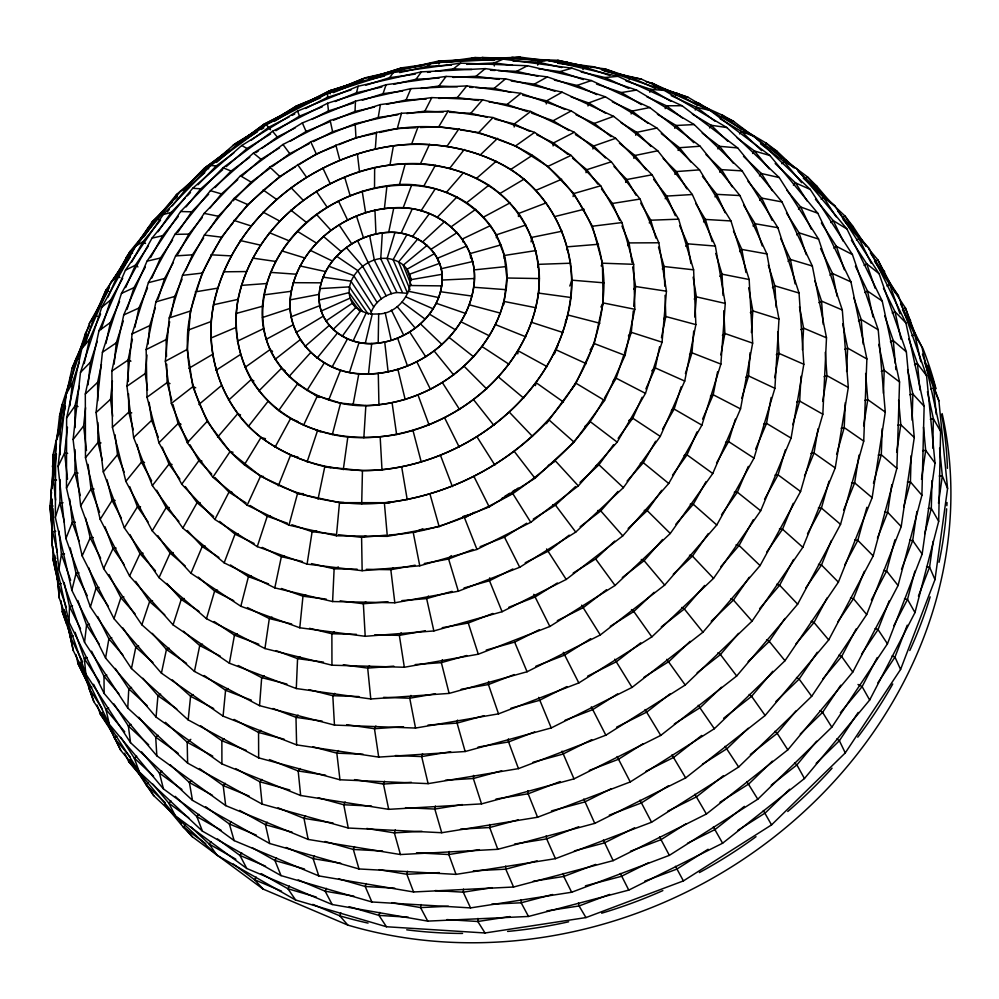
<?xml version="1.0" encoding="UTF-8"?>
<svg xmlns="http://www.w3.org/2000/svg" width="999" height="999" viewBox="0 0 999 999"><rect width="100%" height="100%" fill="white"/><g stroke="black" fill="none" stroke-linecap="round" stroke-linejoin="round"><path stroke-width="1.5" d="M74.987 449.538L74.987 472.914L80.295 495.566M74.987 427.709L74.987 405.881L79.271 386.251M432.53 63.511L475.249 57.53L548.076 60.265L617.931 76.336L682.055 105.719L737.674 147.914L781.967 201.91L812.337 266.009L826.498 337.812L822.826 414.21L800.574 491.508L760.077 565.584L702.971 632.192L632.055 687.399L551.248 727.934L465.159 751.523L378.708 757.105L296.616 744.879L223.077 716.146L161.413 673.139L113.986 618.681L82.168 555.881L66.471 487.962L66.621 417.944L81.818 348.663L110.802 282.63L152.023 222.015L176.811 196.491M496.391 237.899L496.391 234.852C451.835 158.267 336.825 178.172 289.136 240.821C265.259 270.966 254.42 313.249 269.992 349.638C280.057 371.441 298.738 387.212 320.105 397.402M60.015 479.595L59.928 502.784L64.386 522.315M60.102 454.857L60.202 430.119L65.472 406.193M760.539 143.831L783.878 161.376L796.428 168.531L846.965 229.021L882.229 301.036L899.55 381.98L896.877 468.356L873.188 555.931L828.708 639.947L765.134 715.484L685.664 777.896L594.767 823.376L497.802 849.312L400.437 854.545L308.154 839.422L225.699 805.619L156.843 755.831L104.133 693.418L69.006 622.052L51.873 545.342L52.135 499.113M52.198 488.336L53.097 454.582L72.028 368.369L86.638 334.128M52.797 508.454L51.873 545.342M52.959 479.208L53.097 454.582L56.181 454.882M52.972 546.416L52.897 558.716L58.404 583.741M601.972 70.117L641.495 79.183L710.114 110.477L769.892 155.507L817.781 213.224L850.948 281.88L866.882 358.953L863.723 441.121L840.546 524.363L797.639 604.195L736.688 675.998L660.739 735.414L574 778.87L481.53 803.883L388.698 809.34L300.649 795.504L221.915 763.91L156.056 717.045L105.569 658.041L71.841 590.322L55.332 517.332L55.707 442.357L60.202 430.119M55.694 571.578L55.719 568.468M374.525 187.974L374.65 167.557C413.311 159.578 455.007 163.998 488.873 185.202C519.867 205.881 538.973 241.333 539.41 278.559C537.624 356.631 470.329 419.692 396.615 434.515C356.056 441.883 312.3 435.539 278.671 410.564C249.5 387.45 233.716 350.512 236.139 313.474C243.057 240.647 305.407 183.167 374.65 167.557M506.093 289.673C515.734 222.29 449.3 175.412 386.963 185.826C329.408 193.644 275.662 236.651 263.948 294.88C250.612 363.236 314.373 413.549 378.933 404.77C439.572 398.002 496.953 351.685 506.093 289.673L473.763 287.262C465.472 340.222 411.089 377.709 358.866 373.638C317.757 371.953 282.505 332.754 291.271 291.271C301.223 240.747 352.747 205.332 403.146 207.929C443.856 208.554 480.606 245.629 473.763 287.262M378.196 343.094C411.95 339.385 444.443 309.915 442.045 274.313C439.635 245.654 408.991 228.609 382.317 232.917C349.363 236.963 317.919 265.309 319.18 300.05C320.567 329.071 351.186 347.19 378.196 343.094L378.671 313.961C406.418 313.461 425.999 269.718 393.131 259.715C366.895 250.936 334.715 285.227 356.193 308.129M489.76 824.462L489.697 827.522L497.802 849.312M102.897 714.56L120.779 750.374L175.437 815.921L246.79 868.493L332.18 904.52L427.734 921.115L528.496 916.458L628.771 890.097L722.614 843.218L804.457 778.533L869.667 700.037L914.984 612.574L938.685 521.341L940.596 431.306L921.89 346.928L900.549 303.808M361.7 503.933C481.655 503.708 602.822 408.067 603.97 282.829C602.385 231.281 575.586 183.479 532.38 155.307C497.939 134.615 458.066 125.762 418.106 126.698C307.692 132.08 199.987 217.045 187.8 330.219C183.978 381.418 204.608 431.993 244.355 464.76C278.134 490.409 319.605 502.659 361.7 503.933L362.45 470.666C465.734 470.467 569.905 387.5 571.853 280.17C570.966 235.826 547.852 193.794 510.776 169.43C480.944 151.261 446.303 143.469 411.576 144.193C315.409 148.676 221.328 222.789 211.176 321.491C208.029 365.572 226.448 409.69 260.964 437.512C281.93 452.472 305.569 462.937 330.869 467.882M931.967 480.606L931.318 508.454L924.687 533.791M932.704 448.126L933.378 418.743L927.422 391.72M64.161 609.577L73.314 650.624L109.366 724.312L163.449 788.91L234.141 840.609L318.793 875.898L413.574 891.97L513.573 887.012L613.136 860.639L706.393 814.023L787.811 749.849L852.784 672.077L898.051 585.526L921.902 495.279L924.137 406.281L905.893 322.914L869.28 248.739L837.786 211.139M911.15 455.681L910.426 481.893L903.67 507.142M912.137 420.217L912.861 394.006L907.579 369.605M69.006 622.052L69.505 606.555L64.111 582.542M882.192 428.633L881.293 454.732L873.463 483.279M883.416 393.306L884.202 370.267L878.758 344.38M504.158 258.541L504.258 255.494L496.391 234.852L525.936 225M488.536 681.493L488.424 684.552L498.526 713.86L578.821 682.941L651.847 636.887L713.548 578.359L760.664 510.801L791.083 438.111L803.82 364.273L799.05 293.044L777.884 227.697L742.145 170.879L694.18 124.563L636.575 90.085L572.027 68.194L503.196 59.141L432.667 62.8L362.899 78.696L296.204 106.081L234.765 143.956L176.698 194.355L159.178 215.796M296.291 688.536L229.37 663.211L173.064 624.875L129.558 575.998L100.187 519.33L85.477 457.742L85.315 394.006L99.001 330.706L125.449 270.192L163.262 214.523L210.814 165.509L266.321 124.675L327.859 93.332L393.381 72.552L460.689 63.149L527.497 65.734L591.358 80.557L649.75 107.555L700.124 146.229L739.934 195.554L766.882 253.921L778.983 319.118L774.887 388.311L754.008 458.154L716.77 524.999L664.685 585.089L600.287 634.964L527.072 671.753L449.125 693.406L370.791 698.975L296.291 688.536L297.565 658.628L299.925 656.705M477.947 918.393L477.809 921.503L485.027 932.979L585.963 917.582L683.403 880.906L771.553 824.887L845.266 752.909L900.574 669.467L934.989 579.607L947.576 488.474L938.885 400.799L922.427 354.17M503.833 304.545L506.855 278.009L504.258 255.494L535.939 250.562M845.279 402.647L844.205 427.584L836.613 454.408M846.615 371.491L847.627 348.114L842.694 323.751M69.693 381.78L69.818 378.746L71.678 374.5M333.441 120.28L355.02 111.451L355.482 101.149L410.926 88.624L466.745 85.914L520.879 93.332L571.216 110.914L615.646 138.312L652.085 174.788L678.621 219.168L693.618 269.817L695.866 324.613L684.727 381.069L660.277 436.388L623.388 487.662L575.736 532.105L519.73 567.27L458.329 591.221L394.83 602.784L332.605 601.548L274.8 587.874L224.151 562.837L182.829 528.071L152.36 485.564L133.629 437.537L126.948 386.251L132.08 333.928L148.401 282.667L174.925 234.353L210.414 190.672L253.421 153.109L302.36 122.927L355.482 101.149M332.605 601.548L334.128 568.818L338.386 566.957M514.185 127.01L514.335 123.938L530.706 111.451L574.263 132.28L611.313 161.788L640.034 199.063L658.828 242.782L666.445 291.196L662.062 342.195L645.479 393.369L617.17 442.12L578.309 485.889L530.769 522.315L476.973 549.425L419.755 565.796L362.15 570.704L307.08 564.11L257.255 546.628L214.897 519.455L181.743 484.203L158.928 442.782L147.04 397.227L146.154 349.588L155.919 301.86L175.599 255.906L204.183 213.386L240.447 175.812L282.967 144.468L330.182 120.442L380.394 104.595L431.818 97.59L482.567 99.825L530.706 111.451M653.246 85.165L688.199 97.353L754.482 136.576L810.251 189.448L852.434 254.57L878.221 329.782L885.289 412.088L872.139 497.677L838.386 582.155L784.977 660.739L714.347 728.721L630.257 781.942L537.574 817.244L441.733 832.729L348.251 828.021L262.138 804.108L187.612 763.111L127.76 708.029L128.784 688.848L115.272 668.431M801.011 376.248L799.675 401.086L792.756 424.687M802.422 349.85L803.583 328.122L799.487 306.755M382.317 232.917L380.744 258.841L396.928 292.52L407.592 293.319L393.131 259.715L406.943 234.54M363.848 437.787L365.859 405.494C427.535 404.383 488.024 362.088 503.958 301.423L536.026 307.754M750.087 352.697L748.563 375.936L741.745 398.314M751.41 332.555L752.821 310.864L748.701 287.824M571.003 297.515C575.374 253.197 558.316 208.017 524.075 179.158C487.45 150.1 439.26 140.31 393.444 145.754C309.465 157.492 231.368 220.055 213.436 304.782C205.482 348.164 217.62 394.33 248.451 426.336C283.604 460.551 333.916 473.713 381.993 469.755C472.677 460.302 558.728 390.472 571.003 297.515L538.573 293.094C526.048 381.68 434.865 444.73 347.827 437.025C309.215 432.767 271.89 413.199 251.174 379.57C237.575 355.169 233.479 326.86 237.949 299.4C255.007 217.432 338.461 160.027 420.517 163.699C458.304 166.159 495.541 182.742 518.643 213.461C534.652 236.788 541.133 265.047 538.573 293.094L537.937 296.141M375.324 148.951L376.511 132.243M720.878 364.086L725.249 303.421L715.371 246.066L692.332 194.518L657.754 150.787L613.623 116.359L562.125 92.195L505.531 78.846L446.116 76.424L386.089 84.728L327.572 103.259L272.59 131.269L223.014 167.757L180.619 211.526L147.04 261.151L123.726 314.947L111.876 371.029L112.412 427.272L125.862 481.368L152.235 530.844L190.971 573.264L240.821 606.256L299.787 627.784L365.209 636.301L433.853 630.943L502.085 611.713L566.221 579.445L622.764 535.889L668.731 483.479L701.885 425.149L720.878 364.086L691.982 352.809L689.535 354.62M498.526 713.86L415.534 728.059L334.453 725.087L259.553 705.656L261.676 677.634L264.148 675.749M489.722 577.859L489.498 580.744L502.085 611.713M693.693 331.044L691.982 352.809L685.401 373.526M694.804 317.058L696.39 296.853L693.144 277.16M473.588 775.399L473.339 778.496L481.53 803.883M518.406 216.496L518.643 213.461L546.453 202.785M463.511 889.098L463.261 892.182L470.541 907.904L571.665 892.244L669.355 855.356L757.791 799.212L831.817 727.197L887.449 643.793L922.164 554.07L935.027 463.149L926.572 375.761L898.488 295.941L870.354 252.922M390.397 502.697L339.485 502.659L297.552 493.518L260.527 476.198L229.995 451.698L207.168 421.366L192.807 386.725L187.263 349.388L190.497 310.989L195.866 293.494M165.372 361.226L169.231 317.944L182.505 275.349L204.395 235.052L233.903 198.539L269.805 167.083L310.739 141.821L355.182 123.651L401.523 113.262L448.052 111.151L493.007 117.545L534.602 132.405L571.066 155.382L600.686 185.777L621.965 222.565L633.641 264.31L634.802 309.278L625.062 355.394L604.57 400.449L574.088 442.145L535.002 478.271L489.235 506.93L439.148 526.61L387.325 536.351L336.426 535.789L288.961 525.149L247.165 505.219L212.837 477.222L187.3 442.707L171.353 403.421L165.372 361.226L187.263 349.388M156.056 717.045L157.954 695.691L142.932 678.284M336.426 535.789L339.485 502.659L344.043 502.522M633.291 310.951L631.306 332.33L624.45 353.047M633.716 306.368L635.576 286.513L632.654 266.97M147.502 390.159L145.242 373.539L146.978 354.982M148.002 344.168L149.75 325.612L155.307 307.967M223.077 716.146L225.574 690.259L228.072 688.486M537.674 65.16L537.974 62.063L548.076 60.265M299.787 627.784L302.972 596.216L305.657 594.842M112.675 416.221L110.552 399.275L112.412 380.969M114.123 364.185L116.296 342.832L123.289 321.041M548.126 60.814L594.48 66.871L664.273 90.397L726.822 127.535L779.208 177.547L818.568 239.061L842.307 309.977L848.301 387.462L835.239 467.957L802.834 547.315L752.06 621.128L685.214 685.027L605.844 735.189L518.456 768.631L428.121 783.641L339.96 779.769L258.666 757.879L188.174 719.892L190.584 696.266L193.194 694.567M96.091 412.537L102.422 352.26L121.453 293.419L152.01 238.149L192.657 188.299L241.77 145.492L297.565 111.089L358.117 86.239L421.403 71.866L485.239 68.619L547.365 76.923L605.406 96.828L656.93 128.072L699.537 169.867L730.956 220.954L749.163 279.508L752.647 343.132L740.534 408.891L712.762 473.501L670.292 533.478L615.047 585.464L549.862 626.473L478.309 654.208L404.333 667.257L331.955 665.197L264.935 648.551L206.468 618.693L159.041 577.647L124.338 527.847L103.284 471.915L96.091 412.537L110.552 399.275M368.494 374.001C420.254 373.176 472.127 332.18 474.4 278.509C475.986 235.976 434.153 204.733 393.818 207.792C343.906 209.728 294.668 248.439 290.272 299.85C286.526 342.682 327.56 376.298 368.494 374.001L371.69 343.506C406.094 342.807 440.472 315.684 442.257 280.045C443.568 251.586 415.671 230.457 388.661 232.43C355.082 233.616 321.89 259.728 319.143 294.355C316.87 322.952 344.405 345.142 371.69 343.506M86.488 450.561L83.616 425.974L85.577 407.729M88.037 384.94L90.484 362.137L97.228 341.421M259.553 705.656L194.443 671.428L141.858 624.8L103.634 568.593L80.669 505.819L73.114 439.485L80.482 372.427L101.786 307.205L135.702 246.104L180.619 191.121L185.926 189.086L204.758 172.69M67.482 427.172L64.598 453.034L67.507 479.22M69.855 405.869L72.403 383.054L79.183 362.362M56.406 453.933L53.459 479.895L50.774 493.106L58.891 569.492L84.553 642.295L127.76 708.029M59.178 429.495L61.95 405.07L70.205 379.92M52.398 532.529L50.949 518.793L51.461 514.198M188.174 719.892L131.456 668.531L90.397 606.967L65.909 538.548L58.054 466.521L66.234 393.943L89.336 323.576L109.465 287.337M384.403 208.541L386.963 185.826M50.774 493.106L56.356 443.981M56.881 439.373L59.503 416.346L61.95 405.07L64.972 405.719M51.523 492.257L49.95 506.081L50.949 518.793M52.048 487.649L52.398 484.577M57.979 435.414L58.504 430.806M84.553 642.295L86.563 625.049L77.847 600.499M305.632 108.479L327.372 97.403L327.859 93.332M546.266 103.958L546.653 100.862L562.125 92.195M449.213 851.448L448.813 854.532L456.006 874.375L555.444 858.665L651.56 822.239L738.661 767.007L811.688 696.315L866.695 614.535L901.21 526.585L914.272 437.512L906.368 351.898L879.108 273.726L834.989 206.069L798.139 171.229M343.294 469.667L347.827 437.025M531.106 241.908L531.718 237.4L562.275 231.169M933.191 541.258L929.582 567.107L918.418 596.141M938.498 503.246L942.319 475.874L939.597 448.176M916.882 511.488L912.711 540.546L901.523 569.268M921.503 479.383L925.686 450.337L923.476 427.11M264.935 648.551L269.318 618.568L272.028 617.12M891.82 484.627L887.674 512.275L877.422 538.199M896.652 452.385L900.798 424.737L898.613 400.249M517.782 353.883L518.244 350.849L547.127 366.658M307.08 564.11L312.113 531.693L316.608 530.869M859.015 455.132L854.644 482.879L843.593 510.252M863.636 425.849L867.769 399.637L865.621 373.451M553.084 145.929L553.583 142.907L574.263 132.28M58.891 569.492L61.439 554.27L58.941 531.031M818.081 428.733L814.023 453.009L804.52 476.011M822.652 401.436L826.96 375.649L825.274 352.36M313.249 141.658L332.617 131.806L378.221 117.445L380.394 104.595M105.569 658.041L108.891 638.823L97.715 616.545M457.592 720.079L457.08 723.101L465.159 751.523M771.153 397.515L766.545 423.376L755.606 449.175M774.675 377.747L779.02 353.409L777.697 331.905M229.37 663.211L234.465 635.152L237.213 633.716M389.985 164.872L393.444 145.754M537.962 267.37L538.511 264.335L570.654 263.212M421.116 904.532L420.554 907.591L427.734 921.115M353.034 404.945L358.866 373.638M717.582 371.79L713.199 394.755L702.609 419.081M720.791 354.945L724.887 333.504L723.788 310.689M435.414 806.043L434.827 809.065L441.733 832.729M84.94 336.663L85.752 332.592L89.498 325.824M166.496 356.493L166.096 339.61L169.668 321.753M170.866 315.796L174.738 296.453L182.055 279.221M131.456 668.531L135.814 647.152L122.852 627.896M582.929 69.643L583.541 66.633L594.48 66.871M194.443 671.428L199.738 645.529L202.522 644.143M659.602 346.753L655.282 367.919L645.891 388.873M661.463 337.687L665.784 316.521L665.072 295.304M132.405 339.273L128.072 360.09L128.359 381.531M134.877 327.372L138.898 308.042L147.515 288.037M318.019 499.163L324.775 466.758L362.45 470.666M274.8 587.874L281.368 556.668L284.278 555.869M388.661 232.43L393.818 207.792M97.727 400.861L97.615 382.355L101.461 364.41M105.944 343.469L110.414 322.515L119.555 301.561M161.413 673.139L166.446 649.5L169.243 648.214M84.203 363.599L89.473 339.435L100.587 314.061M70.08 385.252L76.011 358.329L78.921 359.303M52.323 466.758L53.322 462.212M587.949 105.956L588.661 102.947L605.406 96.828M407.555 871.278L406.855 874.275L413.574 891.97M365.297 343.281L372.252 314.086L378.671 313.961M335.14 101.523L356.518 92.757L358.117 86.239M71.841 590.322L76.049 573.401L70.217 547.864M573.076 196.566L573.851 193.544L547.802 166.446L515.596 145.904L498.576 139.735M240.821 606.256L248.426 576.685L251.323 575.774M914.934 571.066L907.517 599.4L893.83 625.699M332.305 434.677L340.584 403.134L365.859 405.494M894.942 539.822L886.613 571.016L871.378 599.974M370.641 314.198C373.701 302.385 385.102 294.043 396.928 292.52M288.961 525.149L297.552 493.518L303.546 493.668M866.882 507.305L857.816 540.359L844.679 564.997M379.583 132.492L397.29 128.546L401.523 113.262M586.001 172.677L586.825 169.705L611.313 161.788M592.882 148.988L593.718 145.991L615.646 138.312M399.388 184.815L405.332 163.586M379.807 912.399L378.971 915.396L386.451 926.747L485.027 932.979M829.02 481.231L821.428 508.054L807.504 533.766M566.583 249.8L567.432 246.815L598.538 244.268M422.527 753.633L421.678 756.58L428.121 783.641M785.401 449.775L778.059 474.85L764.56 499.288M206.468 618.693L214.623 591.071L217.507 590.122M394.917 232.542L387.088 258.679L402.397 292.407M90.397 606.967L96.079 588.124L88.686 567.669M395.267 829.919L394.368 832.879L400.437 854.545M735.389 419.18L728.571 441.558L716.558 462.912M147.877 229.832L148.651 227.322L151.86 224.026M196.766 290.584L202.135 273.089L211.476 255.794M55.332 517.332L59.928 502.784L63.037 502.747M158.079 299.138L164.573 278.546L173.401 262.4M681.181 386.85L674.138 409.053L662.574 429.17M349.525 372.327L359.078 342.445M629.17 79.845L630.107 76.911L641.495 79.183M127.023 309.428L134.016 287.637L145.317 267.133M173.064 624.875L181.244 599.425L184.203 598.476M101.086 329.57L110.714 299.962L122.74 278.259M78.946 353.296L85.752 332.592M59.503 416.346L61.414 410.527M84.99 344.643L94.668 315.097L107.442 292.095M113.986 618.681L120.879 597.702L109.028 574.575M257.255 546.628L267.233 516.283L270.242 516.033M442.307 659.765L441.358 662.624L449.125 693.406M623.476 356.006L616.133 378.196L604.482 398.039M141.858 624.8L149.613 601.585L135.677 581.356M307.08 462L317.47 430.794M366.196 883.528L365.197 886.475L371.878 901.972L470.541 907.904M362.4 100.212L383.029 93.694L386.089 84.728M569.805 286.014L571.853 280.17L603.97 282.829M535.314 385.639L536.301 382.829L563.486 402.048M631.118 113.973L632.142 111.076L649.75 107.555M403.146 207.929L411.688 184.94M411.576 144.193L418.106 126.698M340.859 912.899L339.772 915.821L347.877 925.111A446.116 395.554 -28.7 0 0 792.007 822.339A446.116 395.554 -28.7 0 0 942.144 413.598M224.151 562.837L235.015 534.165L238.074 533.741M649.787 92.27L650.886 89.386L664.273 90.397M635.639 135.215L636.75 132.33L656.93 128.072M907.242 625.174L894.967 657.105L877.859 682.829M97.977 309.278L106.031 289.985L121.691 266.97M889.21 600.861L878.034 629.582L861.575 654.158M384.578 781.181L383.466 784.04L388.698 809.34M565.297 322.078L568.081 315.047L599.899 323.251M65.909 538.548L72.303 522.365L69.743 499.25M328.659 400.087L340.572 370.092M864.31 571.328L853.471 598.701L837.949 621.665M278.321 485.826L290.434 455.482L297.939 457.043M831.38 540.509L821.49 564.997L805.818 587.912M354.495 846.603L353.334 849.45L359.003 868.955L456.006 874.375M554.383 354.033L557.966 345.167M633.828 158.329L634.989 155.482L657.754 150.787M625.636 182.405L626.823 179.52L652.085 174.788M793.231 503.334L782.529 529.22L766.757 551.997M190.971 573.264L202.21 546.553L205.22 546.053M748.313 466.383L737.362 492.182L721.515 514.747M185.714 270.604L192.432 254.82L203.621 238.099M386.551 104.346L406.069 99.95L410.926 88.624M410.951 695.404L409.74 698.214L415.534 728.059M151.836 278.034L160.452 258.029L172.577 240.06M326.411 888.348L325.162 891.208L332.18 904.52M125.637 287.575L135.377 265.222L148.464 245.904M665.172 108.641L666.42 105.782L682.055 105.719M696.99 431.955L687.012 454.857L672.552 475.137M108.004 297.153L117.258 276.011L130.182 257.005M94.768 315.609L106.031 289.985L108.754 291.433M72.028 368.369L85.614 337.425M82.168 555.881L90.21 537.837L85.614 518.206M675.461 95.904L676.723 93.069L697.814 105.569M642.132 397.252L632.742 418.206L618.131 438.349M159.041 577.647L170.13 553.096L173.177 552.572M601.161 265.984L602.422 263.199L592.407 226.224L573.851 193.544L600.686 185.777M247.165 505.219L260.527 476.198L263.524 476.473M401.036 233.254L412.25 208.941M420.517 163.699L429.558 144.281M103.634 568.593L113.049 548.463L104.982 526.698M353.097 340.996L366.171 312.974L372.252 314.086M129.558 575.998L140.022 553.671L129.982 534.577M303.484 425.424L317.407 395.866L340.584 403.134M674.75 128.284L676.098 125.487L694.18 124.563M58.054 466.521L64.598 453.034L67.67 453.346M345.142 801.997L343.768 804.757L348.251 828.021M314.485 855.881L313.099 858.628L318.793 875.898M406.805 113.586L424.862 111.151L431.818 97.59M695.217 110.065L696.64 107.293L710.114 110.477M214.897 519.455L228.971 492.132L232.005 492.207M627.659 245.629L629.07 242.919L621.952 226.011M877.259 657.542L862.125 686.613L840.384 712.712M678.084 150.424L679.495 147.715L700.124 146.229M375.911 725.973L374.475 728.696L378.708 757.105M856.143 628.933L841.633 656.505L822.801 678.97M289.385 886.051L287.937 888.773L295.629 900.024L386.451 926.747M827.16 597.852L814.023 622.489L795.903 643.918M212.912 253.134L221.528 237.175L233.192 222.69M275 447.277L290.509 418.656L297.777 421.466M793.568 559.477L779.632 585.202L759.577 608.716M177.81 254.32L188.848 234.116L202.273 217.557M332.093 366.983L347.44 338.961M600.911 306.98L603.146 302.922L602.422 263.199L633.641 264.31M150.587 257.567L162.637 235.702L178.297 216.471M753.321 519.667L739.085 545.466L720.841 566.645M131.756 261.975L143.032 241.633L160.577 220.13M674.862 174.301L676.373 171.566L699.537 169.867M113.948 279.283L129.982 251.523L147.502 230.082M114.96 278.571L129.982 251.523L132.555 253.247M423.726 186.226L435.402 165.235M649.263 222.889L650.761 220.217L678.621 219.168M182.829 528.071L197.09 502.722L200.15 502.684M706.043 481.593L693.269 504.283L675.861 524.25M66.234 393.943L72.403 383.054M66.471 487.962L74.987 472.914L78.072 473.101M665.197 198.751L666.708 196.079L692.332 194.518M655.631 441.246L643.306 462.712L627.097 481.068M709.565 127.934L711.113 125.262L726.822 127.535M174.775 197.64L176.698 194.355M602.921 400.686C582.554 439.61 548.214 468.718 512.824 493.643C474.625 514.797 433.166 533.004 388.961 534.927M720.878 117.882L722.464 115.197L733.653 121.391L807.504 176.923L817.107 186.463L829.907 201.736M420.329 127.547L438.748 126.748L448.052 111.151M305.569 815.721L303.983 818.356L308.154 839.422M152.235 530.844L166.159 507.654L169.256 507.554M244.355 464.76L260.964 437.512L265.484 438.686M276.536 857.866L274.925 860.501L281.019 875.599L371.878 901.972M80.669 505.819L90.996 488.973L88.112 464.385M338.461 750.549L336.838 753.159L339.96 779.769M124.338 527.847L137.45 506.83L129.695 486.575M306.955 390.509L324.213 363.024M89.336 323.576L94.668 315.097L97.515 316.396M100.187 519.33L112.075 500.474L107.005 479.67M256.206 877.085L254.545 879.707L263.162 889.11L347.877 925.111M590.172 350L594.268 343.581L603.146 302.922L634.802 309.278M717.881 148.913L719.53 146.316L737.674 147.914M421.054 210.814L435.377 188.661M633.865 289.098L635.576 286.513L666.445 291.196M858.191 712.424L839.385 740.721L816.183 763.336M208.791 230.382L218.269 216.234L230.994 203.022M739.585 133.891L741.295 131.331L754.482 136.576M840.783 685.214L822.589 712.374L800.261 734.053M212.837 477.222L229.995 451.698L233.017 452.235M177.772 232.367L191.633 211.825L208.691 194.193M817.244 652.285L799.138 679.083L775.873 701.535M158.067 231.743L171.166 212.437L185.127 198.039M140.822 238.836L148.651 227.322M143.968 236.738L156.893 217.732L172.028 202.135M102.922 298.027L104.67 295.442M546.403 423.638L575.973 383.229L594.268 343.581L625.062 355.394M447.19 146.029L459.016 128.696M784.927 618.468L769.267 641.383L748.139 661.65M428.396 596.041L426.635 598.601L433.853 630.943M719.742 172.19L721.503 169.643L742.145 170.879M66.621 417.944L74.987 405.881L78.034 406.556M749.225 577.297L733.453 600.074L711.238 621.241M571.578 389.523L575.973 383.229L604.57 400.449M401.136 632.829L399.35 635.376L404.333 667.257M708.303 533.553L692.444 556.118L673.276 574.225M267.208 822.189L265.434 824.699L269.718 843.518L359.003 868.955M278.671 410.564L297.39 384.091L300 385.589M241.77 852.921L239.96 855.444L246.79 868.493M661.688 490.334L647.227 510.614L628.159 528.471M393.718 84.328L416.046 79.258L421.403 71.866M342.17 336.363L360.701 310.701L366.171 312.974M300.012 768.456L298.189 770.978L300.649 795.504M613.561 444.642L598.963 464.785L580.007 482.38M662.312 268.981L664.098 266.521L658.503 247.103M714.972 196.84L716.783 194.355L739.934 195.554M181.743 484.203L198.901 460.664L201.948 461.051M412.575 236.401L429.47 213.549M365.859 85.202L389.548 77.697L393.381 72.552M752.609 153.496L754.47 150.999L769.892 155.507M420.791 88.499L438.911 86.014L446.116 76.424M369.518 665.696L367.694 668.106L370.791 698.975M685.801 246.291L687.649 243.831L715.371 246.066M703.546 221.903L705.406 219.43L730.956 220.954M764.497 145.667L766.37 143.219L776.935 151.174L793.681 167.008M449.825 168.169L464.298 149.45M451.248 555.606L448.601 559.015L424.275 563.511M73.114 439.485L83.616 425.974M152.36 485.564L168.993 464.148L172.053 464.46M248.451 426.336L268.107 401.286M236.101 219.068L247.764 204.583L279.77 176.511L295.429 166.845M438.736 98.414L457.392 97.54L466.745 85.914M209.94 208.092L221.441 193.906L237.737 179.645M125.862 481.368L141.496 462.1L137.013 444.468M316.983 358.254L337.325 333.229M167.407 211.776L169.355 209.39M172.278 205.806L185.926 189.086M186.126 206.855L200.811 188.811L222.752 169.668M125.874 257.817L142.62 237.325M85.477 457.742L97.964 442.495L97.852 422.452M231.331 821.578L229.358 823.975L234.141 840.609M628.396 335.876L631.306 332.33L662.062 342.195M759.44 175.936L761.413 173.526L779.208 177.547M334.752 693.356L332.817 695.704L334.453 725.087M81.818 348.663L89.473 339.435M103.284 471.915L117.507 454.745L114.997 434.715M211.126 841.682L209.166 844.055L216.97 855.256L295.629 900.024M261.85 779.407L259.865 781.792L262.138 804.108M816.658 741.196L796.89 764.922L771.24 785.164M417.857 238.836L398.589 261.9L410.015 289.685M796.041 710.888L777.21 733.341L750.336 754.495M772.751 671.316L751.61 696.328L723.613 718.281M738.511 633.403L720.454 654.57L697.14 672.777M781.867 163.736L783.878 161.376L801.648 182.692M217.557 437.175L237.6 413.873L240.547 414.835M704.62 585.464L684.34 608.978L661.326 626.86M446.528 192.208L463.648 172.502M449.388 112.288L470.841 113.287L482.567 99.825M662.549 539.522L644.105 560.676L622.29 577.534M617.994 491.396L600.774 510.901L580.144 526.748M759.665 200.374L761.7 198.089L781.967 201.91M288.836 376.698L310.502 352.759M298.089 715.047L295.979 717.344L296.616 744.879M333.329 92.62L360.252 81.568L362.899 78.696M187.3 442.707L207.168 421.366M663.711 318.731L665.784 316.521L695.866 324.613M198.963 814.347L196.853 816.595L202.435 831.168L281.019 875.599M753.021 225.986L755.144 223.726L777.884 227.697M225.337 783.316L223.202 785.564L225.699 805.619M460.277 129.87L478.721 132.555L493.007 117.545M185.402 824.862L183.279 827.097L192.27 836.7L263.162 889.11M793.381 185.102L795.504 182.867L810.251 189.448M233.117 200.824L251.136 182.105L269.817 168.319M215.085 187.575L231.069 171.041L249.8 157.255M183.279 189.835L203.746 168.744L228.883 150.112M175.275 198.789L177.447 196.553M188.262 185.414L206.656 166.458L208.666 168.781M187.275 195.829L190.497 192.507M198.014 184.753L216.259 165.921L233.828 152.997M437.387 217.12L457.043 196.865M805.344 179.146L807.504 176.923L824.337 197.028M80.482 372.427L90.484 362.137M110.802 282.63L117.258 276.011L119.942 277.585M739.635 251.648L741.82 249.438L766.882 253.921M158.928 442.782L178.097 423.539L181.056 424.238M694.205 299.051L696.39 296.853L725.249 303.421M258.916 390.909L281.368 368.431L285.239 370.779M612.887 381.431L616.133 378.196L645.479 393.369M719.842 276.323L722.027 274.163L749.163 279.508M260.739 730.294L258.554 732.454L258.666 757.879M789.66 789.185L765.346 812.874L738.024 830.244M772.339 761.151L748.888 783.903L720.004 802.234M748.176 728.271L727.135 748.588L702.434 764.235M332.967 329.595L356.081 307.355L360.701 310.701M721.465 687.237L700.349 707.492L674.337 723.95M480.719 154.508L497.652 138.299M133.629 437.537L151.611 420.392L149.138 402.26M798.463 209.103L800.686 206.98L817.781 213.224M690.122 641.346L669.018 661.45L643.993 677.247M85.315 394.006L97.615 382.355M245.192 138.262L264.698 123.776L290.709 110.527M654.12 592.332L633.816 611.5L610.289 626.323M573.189 573.051L595.641 558.941L614.697 541.083M171.079 801.061L168.806 803.184L175.437 815.921M191.633 780.431L189.385 782.517L192.482 800.361L269.718 843.518M575.549 486.525L555.481 505.157L533.254 519.093M112.412 427.272L128.784 412.15L128.534 393.781M422.764 241.795L444.73 221.478M387.325 536.351L384.378 502.959C447.09 496.003 505.981 466.021 548.951 419.88L574.088 442.145M821.153 199.288L823.413 197.203L834.989 206.069M228.496 400.287L251.174 379.57L253.883 380.894M224.151 738.711L221.865 740.734L221.915 763.91M152.023 222.015L156.893 217.732L159.266 219.705M242.395 175.574L261.026 159.291L279.583 147.84M796.715 234.865L799.05 232.829L818.568 239.061M216.521 162.437L237.687 143.981L257.28 131.905M226.224 166.646L247.003 148.514L270.642 133.941M476.71 178.197L496.266 161.189M304.832 346.591L329.146 325.512M198.888 404.495L221.229 385.739M475.736 87.562L494.155 88.349L505.531 78.846M452.972 77.422L476.036 76.274L485.239 68.619M427.21 245.255L403.246 265.147L411.213 285.19M334.24 631.793L331.88 633.741L331.955 665.197M830.818 222.577L833.216 220.592L846.965 229.021M148.302 782.567L145.904 784.527L153.771 795.691L216.97 855.256M161.838 771.141L159.44 773.101L163.449 788.91M651.76 370.791L655.282 367.919L684.727 381.069M101.786 307.205L110.714 299.962M788.036 261.388L790.421 259.453L812.337 266.009M842.519 217.944L844.942 215.984L853.308 226.86L866.096 246.403M489.011 101.948L507.08 104.47L520.879 93.332M584.79 426.461L590.509 421.853L617.17 442.12M365.759 601.848L363.361 603.758L340.135 600.861M190.809 739.347L187.2 742.207L187.612 763.111M744.38 806.368L715.072 829.507L687.499 843.293M466.82 202.585L488.873 185.202M723.451 775.649L696.578 796.79L667.644 811.263M275.062 359.378L300.025 339.81L302.397 341.733M701.698 735.451L673.701 757.404L645.878 771.34M171.353 403.421L192.807 386.725L195.717 387.799M670.142 693.843L646.828 712.037L616.533 727.222M435.152 71.354L453.396 68.819L460.689 63.149M640.734 642.844L616.508 661.663L587.562 676.198M606.518 589.71L583.491 607.504L557.33 620.654M569.23 535.139L548.601 550.986L525.237 562.749M501.548 498.588L509.715 494.468L518.156 488.024M772.452 287.675L774.887 285.826L799.05 293.044M833.878 248.177L836.375 246.328L852.434 254.57M256.031 152.647L258.529 150.812M262.275 148.052L277.26 137.025L295.267 127.86M272.302 166.483L289.735 153.621L309.103 143.769M244.93 138.312L264.698 123.776M203.746 168.744L223.838 153.958M226.348 152.11L228.871 150.262M251.386 140.085L268.943 127.16L289.323 116.783M147.04 397.227L167.12 382.58L166.683 364.16M750.336 312.675L752.821 310.864L778.983 319.118M136.713 756.193L134.216 757.991L139.361 771.952L202.435 831.168M722.389 335.302L724.887 333.504L752.647 343.132M99.001 330.706L110.414 322.515M856.468 240.222L858.978 238.424L869.28 248.739M244.967 367.42L269.992 349.638L272.59 351.361M451.423 226.611L475.736 209.315M515.596 145.904L534.602 132.405M158.229 735.339L155.694 737.125L156.843 755.831M126.948 386.251L145.242 373.539M393.256 568.044L390.821 569.705L366.296 569.318M102.422 352.26L116.296 342.832M111.876 371.029L128.072 360.09L130.944 361.163M325.899 321.016L352.51 303.097L356.081 307.355M829.944 275.237L832.529 273.501L850.948 281.88M510.776 169.43L532.38 155.307M215.834 370.417L240.334 354.583M431.156 249.188L457.38 232.442M474.325 512.312L464.572 517.969L476.973 549.425M668.631 785.651L641.333 802.946L609.303 815.122M685.863 823.9L660.913 839.722L630.469 851.235M708.091 849.25L676.86 869.093L644.742 881.193M864.073 265.372L866.682 263.736L879.108 273.726M617.644 693.88L592.619 709.677L565.084 720.242M643.119 743.693L618.406 759.315L589.298 770.441M116.933 736.325L114.336 737.961L130.17 756.942M590.684 638.673L564.535 655.144L535.814 666.246M399.662 72.59L426.948 66.384L432.667 62.8M504.632 496.441L509.79 493.206M512.375 491.595L514.96 489.972M480.119 546.665L504.47 537.137L526.71 523.201M557.342 583.004L534.89 597.115L508.816 607.255M548.276 465.522L555.519 461.026L578.309 485.889M875.224 261.526L877.859 259.89L895.042 292.682M130.969 724.362L128.359 725.973L130.519 742.644L192.482 800.361M290.185 141.296L306.094 131.481L329.121 122.053M299.338 164.423L316.296 153.958L334.715 146.428M232.942 145.367L256.381 130.906M273.314 120.467L296.753 106.019L321.291 95.954M261.201 129.495L263.811 127.884M274.263 121.441L296.466 107.755L320.567 97.852M275.886 130.707L299.513 116.134L322.315 106.781M135.702 246.104L143.032 241.633L145.529 243.444M818.918 302.722L821.553 301.124L842.307 309.977M296.129 332.517L323.251 316.171M499.999 193.469L524.075 179.158M188.923 368.294L212.362 354.483M160.639 694.13L157.954 695.691L176.748 708.94M628.733 420.542L632.742 418.206L660.277 436.388M434.565 253.546L406.893 269.343L411.276 280.594M864.834 292.582L867.532 291.084L882.229 301.036M511.313 81.044L534.328 84.153L547.365 76.923M800.886 329.608L803.583 328.122L826.498 337.812M531.568 113.112L553.171 120.729L571.216 110.914M102.922 712.462L100.212 713.935L111.214 730.931M108.679 707.979L105.944 709.452L109.366 724.312M886.975 285.976L889.709 284.49L898.488 295.941M266.171 339.348L293.194 324.787M483.703 216.983L509.965 202.922M131.543 687.412L128.784 688.848L147.103 705.594M498.151 70.579L516.67 71.316L527.497 65.734M304.395 103.559L329.033 91.009L357.542 81.906M264.036 124.4L288.574 111.9M309.028 101.486L330.844 90.372M776.273 354.807L779.02 353.409L803.82 364.273M292.045 115.397L294.755 114.011M311.888 119.393L328.509 110.926L353.559 103.009M512.862 568.98L489.498 580.744L464.048 587.974M486.226 650.062L514.635 642.107L539.423 629.657M566.883 686.575L539.298 700.411L510.901 708.254M591.758 739.647L562.837 754.133L533.004 762.262M125.449 270.192L135.377 265.222L137.949 266.883M146.154 349.588L166.096 339.61M671.428 410.402L674.138 409.053L701.885 425.149M611.101 788.748L584.665 801.985L551.498 810.901M634.59 827.796L604.283 842.956L574.425 850.898M648.888 862.587L621.303 876.36L585.439 885.826M858.428 320.916L861.213 319.555L878.221 329.782M745.816 377.272L748.563 375.936L774.887 388.311M237.312 341.221L263.649 328.596M490.621 225.524L462.537 238.923L462.912 241.933M547.802 166.446L571.066 155.382M710.414 396.091L713.199 394.755L740.534 408.891M132.08 333.928L149.75 325.612M139.361 771.952L93.844 701.685L89.036 688.361L91.846 687.05M892.194 312.987L895.017 311.676L905.893 322.914M902.621 309.328L905.444 308.017L917.282 339.598M121.453 293.419L134.016 287.637M123.726 314.947L138.898 308.042M106.806 674.987L103.996 676.261L104.133 693.418M321.241 311.014L350.137 298.127L359.99 311.651M536.013 190.31L561.688 179.233M844.767 349.325L847.627 348.114L866.882 358.953M503.196 59.141L494.305 62.925L466.758 64.336M210.814 338.112L235.914 327.46M466.82 245.979L437.387 258.291L438.099 261.226M422.802 528.771L413.286 532.754L419.755 565.796M138.661 645.966L135.814 647.152L152.934 662.499M337.163 89.435L366.034 77.585L394.73 71.041M338.961 144.693L355.956 137.75L376.623 133.142M890.384 341.733L893.281 340.597L906.368 351.898M472.964 549.475L448.601 559.015L458.329 591.221M87.2 657.504L84.328 658.628L85.839 674L130.519 742.644M911.962 335.814L914.834 334.69L921.89 346.928M442.22 627.697L468.256 623.026L492.882 613.448M291.221 316.708L319.88 305.632M514.273 674.562L488.424 684.552L461.188 689.285M534.652 731.93L508.566 741.945L478.071 747.077M560.177 781.555L528.146 793.78L496.016 799.038M578.721 826.735L546.69 838.898L514.572 844.03M595.666 864.397L563.773 876.46L533.316 881.23M609.715 894.392L579.07 905.956L546.853 910.901M187.8 330.219L211.176 321.491M824.063 376.723L826.96 375.649L848.301 387.462M576.086 114.798L594.305 123.414L613.623 116.359M111.801 637.762L108.891 638.823L122.902 655.069M439.585 263.374L409.365 274.275L411.039 278.596M554.408 80.132L577.047 85.427L591.358 80.557M375.674 76.199L402.023 67.782L429.483 63.936M262.437 317.532L290.247 308.366M881.243 371.241L884.202 370.267L899.55 381.98M169.231 317.944L190.497 310.989M73.227 635.801L70.292 636.75L73.314 650.624M596.003 465.746L598.963 464.785L623.388 487.662M796.74 402.035L799.675 401.086L822.826 414.21M914.522 364.585L917.457 363.648L926.572 375.761M372.365 77.198L402.023 67.782M353.808 83.142L329.033 91.009L330.194 93.844M368.394 78.521L372.764 77.123M327.372 97.403L351.061 89.898M89.485 624.138L86.563 625.049L99.226 644.193M152.535 600.711L149.613 601.585L164.76 614.872M365.871 536.101L361.588 537.35L338.399 534.702M155.919 301.86L174.738 296.453M462.999 516.458L470.242 514.373M452.072 591.371L426.635 598.601L401.935 600.611M538.573 68.781L559.952 71.603L572.027 68.194M500.961 244.88L470.192 253.559L470.679 258.192M466.783 655.506L441.358 662.624L415.272 664.56M763.598 424.188L766.545 423.376L791.083 438.111M483.991 715.684L457.08 723.101L428.009 725.074M236.139 313.474L262.55 306.243M501.673 770.791L473.339 778.496L445.442 780.219M518.344 819.817L489.697 827.522L460.489 829.158M123.888 596.903L120.879 597.702L135.052 613.811M537.112 860.826L505.769 869.167L473.314 870.841M163.262 214.523L171.166 212.437M509.715 494.468L512.824 493.643L530.769 522.315M864.797 400.424L867.769 399.637L885.289 412.088M552.547 894.505L521.166 902.784L491.745 904.182M446.553 62.413L467.994 59.403L475.249 57.53M148.401 282.667L164.573 278.546M72.515 605.781L69.505 606.555L80.544 628.858M930.681 388.923L933.703 388.174L938.885 400.799M909.864 394.755L912.861 394.006L924.137 406.281M555.244 216.446L584.14 209.253M319.18 300.05L349.051 292.632L362.575 311.563M725.599 442.282L728.571 441.558L754.008 458.154M640.347 463.424L643.306 462.712L668.731 483.479M147.04 261.151L160.452 258.029M152.01 238.149L162.637 235.702M414.36 66.571L438.524 61.064L461.451 59.878M360.252 81.568L384.515 76.049M356.518 92.757L381.818 87.025M441.146 268.731L472.602 261.563M355.02 111.451L374.538 107.055M99.063 587.449L96.079 588.124L108.167 606.081M684.04 455.532L687.012 454.857L712.762 473.501M213.436 304.782L237.949 299.4M841.146 428.209L844.205 427.584L863.723 441.121M61.251 583.541L58.192 584.14L59.328 598.176L85.839 674M290.272 299.85L319.143 294.355M415.147 565.197L390.821 569.705L394.83 602.784M930.319 419.293L933.378 418.743L940.596 431.306M897.751 425.287L900.798 424.737L914.272 437.512M79.096 572.864L76.049 573.401L87.225 595.679M425.374 630.719L399.35 635.376L374.812 634.79M435.464 693.756L409.74 698.214L383.579 697.364M410.539 279.745L442.045 274.313M450.636 751.71L421.678 756.58L395.454 755.531M195.305 291.883L217.532 288.174M596.528 84.078L621.403 92.557L636.575 90.085M462.362 804.557L434.827 809.065L405.507 807.679M601.473 188.986L612.462 203.459L640.034 199.063M479.395 849.649L448.813 854.532L416.471 852.809M143.094 553.196L140.022 553.671L155.482 570.829M492.195 887.649L463.261 892.182L435.239 890.546M510.027 916.558L477.809 921.503L446.928 919.592M810.938 453.446L814.023 453.009L835.239 467.957M397.54 69.256L422.053 65.834M474.712 58.554L482.442 57.467L508.578 58.454M389.548 77.697L415.397 74.101M427.547 72.403L430.594 71.99M383.029 93.694L402.672 90.996M55.944 558.291L52.897 558.716L58.591 584.228M378.221 117.445L397.777 114.81M263.948 294.88L291.271 291.271M116.121 548.064L113.049 548.463L124.363 564.91M64.498 553.871L61.439 554.27L70.667 580.269M592.407 226.224L621.965 222.565M182.505 275.349L202.135 273.089M878.208 455.082L881.293 454.732L896.877 468.356M922.589 450.674L925.686 450.337L935.027 463.149M474.013 269.905L506.231 266.571M93.294 537.537L90.21 537.837L100.662 558.241M581.168 72.04L604.994 77.535L617.931 76.336M385.214 502.922L389.735 502.509M385.914 535.189L361.588 537.35L362.15 570.704M774.999 475.099L778.059 474.85L800.574 491.508M388.049 601.748L363.361 603.758L365.209 636.301M55.744 531.306L52.66 531.543L57.38 552.547M393.793 666.158L367.694 668.106L343.306 664.81M241.346 285.389L266.621 283.541M403.534 726.735L374.475 728.696L346.778 724.687M175.599 255.906L192.432 254.82M411.351 782.317L383.466 784.04L354.533 779.607M319.78 288.599L349.313 286.888L368.256 314.21M75.362 522.19L72.303 522.365L79.171 541.358M422.04 831.318L394.368 832.879L366.795 828.446M488.948 58.441L520.304 57.18L545.029 60.402M450.674 60.802L438.524 61.064L438.923 64.111M456.868 60.477L461.513 60.24M495.554 58.466L509.478 57.742M515.659 57.418L520.304 57.18M426.948 66.384L451.448 65.122M439.31 872.602L406.855 874.275L379.183 869.654M416.046 79.258L439.123 78.109M939.235 476.036L942.319 475.874L947.576 488.474M442.257 280.045L474.4 278.509M448.414 906.255L420.554 907.591L391.783 902.646M406.069 99.95L426.286 99.001M397.29 128.546L415.721 127.747M851.56 483.017L854.644 482.879L872.139 497.677M907.354 482.005L910.426 481.893L921.902 495.279M734.302 492.27L737.362 492.182L760.664 510.801M140.534 506.768L137.45 506.83L148.052 521.84M53.059 506.031L49.95 506.081L52.373 529.045M174.925 234.353L188.848 234.116M223.414 271.815L246.241 271.566M658.828 242.782L629.07 242.919L631.98 262.462M115.135 500.462L112.075 500.474L121.391 518.206M293.244 282.692L321.066 282.829M234.765 143.956L237.687 143.981M410.364 285.527L441.783 285.889M357.105 569.18L334.128 568.818L311.513 563.611M506.855 278.009L539.41 278.559M94.056 489.048L90.996 488.973L99.6 512.187M928.233 508.379L931.318 508.454L938.685 521.341M356.418 634.34L331.88 633.741L309.54 628.321M180.619 211.526L191.633 211.825M818.343 507.954L821.428 508.054L840.546 524.363M690.234 504.195L693.269 504.283L716.77 524.999M358.966 696.565L332.817 695.704L309.103 689.685M884.59 512.162L887.674 512.275L901.21 526.585M530.094 59.253L557.767 60.302L585.252 66.271M562.362 61.913L567.007 62.088M467.994 59.403L494.43 60.415M513.099 61.114L537.974 62.063L561.813 67.57M453.396 68.819L471.915 69.543M490.434 70.28L495.054 70.454M363.062 754.22L336.838 753.159L312.749 746.79M438.911 86.014L457.33 86.788M469.605 87.313L472.677 87.437M56.531 480.019L53.459 479.895L55.619 500.037M424.862 111.151L443.256 112M371.553 806.081L343.768 804.757L318.306 797.789M382.592 851.011L353.334 849.45L325.025 841.483M210.914 254.795L230.994 255.881M394.78 888.198L365.197 886.475L338.561 878.82M408.316 917.207L378.971 915.396L349.126 906.667M192.657 188.299L200.811 188.811M270.529 272.365L296.154 274.213M210.814 165.509L216.259 165.921M644.255 510.364L647.227 510.614L670.292 533.478M144.543 462.4L141.496 462.1L151.648 480.856M909.614 540.234L912.711 540.546L922.164 554.07M779.432 528.883L782.529 529.22L802.834 547.315M693.618 269.817L664.098 266.521L664.76 286.226M335.302 534.34L312.113 531.693L291.845 524.725M552.697 504.832L555.481 505.157L575.736 532.105M854.757 539.997L857.816 540.359L873.188 555.931M597.689 510.526L600.774 510.901L622.764 535.889M204.395 235.052L221.528 237.175M326.198 599.113L302.972 596.216L281.443 588.498M529.994 59.066L533.054 59.465M537.624 60.065L540.684 60.464M583.428 66.059L586.488 66.458M591.058 67.058L604.807 68.856L629.757 77.26M511.875 57.243L536.276 60.44M557.617 63.237L583.541 66.633L609.889 75.537M611.413 72.128L626.273 76.498M512.624 65.347L494.305 62.925L494.318 66.009M476.036 76.274L499.05 79.383M323.476 662.125L297.565 658.628L276.049 650.624M440.634 291.745L472.102 296.079M457.392 97.54L478.471 100.474M101.024 442.932L97.964 442.495L102.31 460.339M322.989 277.135L350.899 281.131L371.303 311.713M322.153 721.128L295.979 717.344L272.989 708.503M438.748 126.748L457.192 129.42M252.597 258.092L275.624 261.438M325.599 775.174L298.189 770.978L269.38 759.565M926.535 566.62L929.582 567.107L934.989 579.607M333.092 823.026L303.983 818.356L278.022 807.816M340.759 863.236L313.099 858.628L286.139 847.464M353.933 896.153L325.162 891.208L298.189 879.882M883.578 570.441L886.613 571.016L898.051 585.526M736.026 544.88L739.085 545.466L760.077 565.584M204.183 213.386L218.269 216.234M818.468 564.385L821.49 564.997L838.386 582.155M408.853 291.346L438.811 297.577M299.975 265.934L325.537 271.566M240.197 240.522L260.327 245.092M557.767 60.302L580.369 65.484M604.482 71.029L630.107 76.911L655.581 88.549M646.091 81.743L652.085 83.117L674.6 93.382M302.472 561.525L281.368 556.668L262.275 547.402M516.67 71.316L537.799 76.249M131.756 412.849L128.784 412.15L133.267 429.782M482.442 57.467L486.688 58.491M494.155 88.349L510.651 92.283M522.652 95.142L546.653 100.862L564.872 109.49M291.658 623.988L269.318 618.568L247.44 607.567M470.841 113.287L487.337 117.32M494.842 119.156L514.335 123.938L529.757 131.393M904.507 598.663L907.517 599.4L914.984 612.574M286.875 684.04L261.676 677.634L238.274 665.509M284.141 739.223L258.554 732.454L234.091 719.417M469.418 304.845L500.462 313.137M289.835 789.997L259.865 781.792L235.639 768.593M850.511 597.864L853.471 598.701L866.695 614.535M292.257 832.254L265.434 824.699L239.635 810.389M304.52 869.018L274.925 860.501L252.048 847.627M210.414 190.672L221.441 193.906M316.296 897.065L287.937 888.773L261.238 873.613M689.472 555.232L692.444 556.118L713.548 578.359M776.66 584.278L779.632 585.202L797.639 604.195M281.855 250.899L304.67 257.929M233.853 220.392L250.899 225.874M531.755 322.39L563.099 332.555M654.295 85.939L688.199 97.353M694.255 101.686L698.676 103.172L710.626 110.24M625.998 80.969L650.886 89.386L670.953 101.336M559.952 71.603L583.354 79.583M875.112 628.583L878.034 629.582L887.449 643.793M287.5 523.239L267.233 516.283L250.087 505.457M534.328 84.153L554.882 91.259M571.041 96.853L588.661 102.947L605.556 113.274M436.338 303.309L465.746 313.486M170.005 383.591L167.12 382.58L171.816 400.137M507.08 104.47L527.247 111.588M268.519 583.878L248.426 576.685L230.457 564.972M478.721 132.555L495.741 138.711M258.841 644.23L234.465 635.152L214.186 621.54M328.671 266.171L353.721 275.599L373.726 306.93M316.333 430.282L320.617 431.905M604.807 68.856L614.485 72.527M251.448 700.212L225.574 690.259L204.196 675.511M811.138 621.353L814.023 622.489L828.708 639.947M246.341 750.436L221.865 740.734L200.562 725.724M892.082 655.956L894.967 657.105L900.574 669.467M495.629 324.663L525.811 336.813M249.176 796.103L223.202 785.564L199.45 768.518M223.014 167.757L231.069 171.041M269.355 232.68L289.136 240.821M256.331 835.139L229.358 823.975L205.644 806.717M641.271 559.477L644.105 560.676L664.685 585.089M265.522 866.183L239.96 855.444L217.495 838.948M281.531 891.145L254.545 879.707L233.291 864.023M312.787 904.382L339.772 915.821A449.425 397.065 -28.7 0 0 368.057 923.101M730.656 598.876L733.453 600.074L752.06 621.128M233.903 198.539L247.764 204.583M406.044 296.953L433.241 308.866M695.716 103.009L722.464 115.197L740.896 129.046M723.8 116.895L733.653 121.391M671.153 95.654L696.64 107.293L715.097 121.241M740.883 127.697L745.654 130.969M556.093 349.825L586.263 363.661M838.823 655.219L841.633 656.505L852.784 672.077M604.994 77.535L628.733 88.449M646.877 96.803L666.42 105.782L682.479 118.032M577.047 85.427L596.828 94.63M612.362 101.873L632.142 111.076L647.926 123.289M536.763 134.778L553.583 142.907L567.832 154.395M310.165 250.274L332.342 261.014M254.096 543.431L235.015 534.165L219.605 521.391M461.113 321.865L489.51 335.889M233.766 600.699L214.623 591.071L198.227 577.085M858.004 684.49L862.125 686.613L869.667 700.037M220.379 656.231L199.738 645.529L183.416 631.218M766.533 639.959L769.267 641.383L784.977 660.739M213.699 708.566L190.584 696.266L172.328 679.894M263.012 212.075L279.57 220.991M212.762 756.131L187.2 742.207L165.434 722.327M212.475 795.329L189.385 782.517L170.167 764.722M221.079 830.219L196.853 816.595L175.212 796.353M652.085 83.117L658.179 86.563M235.864 859.215L209.166 844.055L191.084 827.047M315.085 395.142L319.143 397.465M241.77 145.492L247.003 148.514M240.447 175.812L251.136 182.105M681.718 607.442L684.34 608.978L702.971 632.192M743.805 129.87L766.37 143.219L782.03 158.029M772.964 148.826L776.935 151.174M720.217 118.831L741.295 131.331L761.625 150.662M783.491 158.791L794.08 167.869M692.369 114.098L711.113 125.262L727.871 141.359M796.503 677.509L799.138 679.083L811.688 696.315M621.403 92.557L641.408 104.608M657.417 114.236L676.098 125.487L693.818 142.72M429.533 314.198L455.581 329.92M621.153 122.802L636.75 132.33L651.061 146.503M297.402 231.331L316.421 243.057M553.171 120.729L568.868 130.507M575.412 134.59L593.718 145.991L605.456 157.892M246.129 502.959L228.971 492.132L215.01 477.522M218.906 557.43L202.21 546.553L187.362 530.531M482.18 346.653L509.14 364.335M819.979 710.664L822.589 712.374L831.817 727.197M198.988 611.338L181.244 599.425L166.821 583.416M336.538 256.156L357.679 270.542L377.098 302.572M186.576 663.373L166.446 649.5L152.273 633.378M717.894 652.797L720.454 654.57L736.688 675.998M263.124 189.922L276.386 199.263M836.85 738.923L839.385 740.721L845.266 752.909M178.197 753.271L155.694 737.125L138.799 717.232M181.918 789.46L159.44 773.101L141.608 751.885M188.774 817.856L168.806 803.184L152.959 784.215M402.073 302.098L425.287 319.243M205.782 843.705L183.279 827.097L164.41 804.445M743.343 130.894L745.803 132.742M812.137 182.73L817.107 186.463M737.25 137.987L754.47 150.999L769.218 168.868M702.235 133.117L719.53 146.316L733.266 163.174M698.676 103.172L704.595 107.717M661.288 133.616L679.495 147.715L690.971 162.063M749.175 694.455L751.61 696.328L765.134 715.484M594.305 123.414L611.063 136.613M619.43 143.219L634.989 155.482L646.191 169.805M290.871 210.14L306.556 222.515M449.213 337.525L473.701 356.843M572.577 158.229L586.825 169.705L597.814 184.166M253.421 153.109L261.026 159.291M631.455 609.565L633.816 611.5L651.847 636.887M213.686 516.483L197.09 502.722L185.302 486.55M498.588 377.098L523.738 398.151M774.824 731.343L777.21 733.341L787.811 749.849M185.339 566.083L170.13 553.096L157.767 535.589M323.351 236.351L341.208 251.623M794.58 762.874L796.89 764.922L804.457 778.533M148.701 744.829L128.359 725.973L113.961 703.958M153.571 776.098L134.216 757.991L120.829 737.362M165.11 802.609L145.904 784.527L129.833 759.69M666.77 659.34L685.214 685.027M823.476 195.667L825.736 197.802M829.12 201.011L844.942 215.984L860.151 239.248M803.283 178.147L823.413 197.203L836.138 216.771M849.962 223.676L853.308 226.86M266.321 124.675L270.542 129.77M269.805 167.083L279.77 176.511M775.174 163.549L795.504 182.867L807.18 200.999M743.518 156.368L761.413 173.526L772.277 190.659M420.529 323.938L442.07 344.605M705.993 154.57L721.503 169.643L732.167 186.788M663.161 158.491L676.373 171.566L686.85 188.848M546.578 548.963L566.221 579.445M464.173 366.333L486.725 388.973M613.998 166.546L626.823 179.52L636.088 195.28M698.201 705.306L714.347 728.721M290.896 187.55L303.159 200.212M509.565 412.412L532.542 436.476M211.788 474.15L198.901 460.664L189.985 444.755M124.575 753.234L128.646 761.525L142.782 777.347M178.883 521.378L166.159 507.654L156.731 490.234M725.037 746.315L738.661 767.007M316.508 214.448L330.906 230.232M746.827 781.568L757.791 799.212M346.291 247.49L362.575 266.171L381.306 298.801M763.348 810.539L771.553 824.887M118.906 693.818L103.996 676.261L91.571 651.173M397.115 306.556L415.322 328.221M124.763 731.855L105.944 709.452L93.606 684.29M825.249 197.078L829.22 201.823M868.918 249.226L877.859 259.89L890.184 284.827M843.144 219.505L858.978 238.424L871.215 263.299M882.729 269.43L884.714 271.815M815.459 199.276L833.216 220.592L843.318 241.333M168.519 808.216L171.491 811.775M173.464 814.148L176.436 817.706M179.408 821.265L181.381 823.651M184.353 827.209L192.27 836.7M128.646 761.525L144.543 780.606M786.925 190.31L800.686 206.98L811.3 229.158M434.228 351.074L453.721 375M747.976 181.231L761.7 198.089L772.14 220.404M272.59 131.269L277.26 137.025M581.63 605.194L600.287 634.964M702.447 176.411L716.783 194.355L725.124 212.712M473.676 399.825L493.956 425.437M653.646 179.358L666.708 196.079L675.336 215.747M514.448 451.635L535.002 478.271M786.176 160.377L787.924 162.687M282.967 144.468L289.735 153.621M614.71 659.215L632.055 687.399M595.641 558.941L615.047 585.464M179.87 479.083L168.993 464.148L162.263 447.202M297.552 164.485L306.406 177.048M645.054 709.527L660.739 735.414M107.18 723.85L100.212 713.935L97.128 705.132M671.965 754.882L685.664 777.896M316.283 191.308L327.16 207.218M694.867 794.255L706.393 814.023M338.986 224.738L351.723 243.793M713.348 826.91L722.614 843.218M894.517 291.308L905.444 308.017L915.209 335.714M874.512 261.226L889.709 284.49L899.987 313.811M99.563 681.942L84.328 658.628L75.1 632.342M907.242 315.509L910.601 320.654M851.41 240.247L866.682 263.736L875.211 288.386M89.036 688.361L102.422 708.99M409.727 332.055L425.799 356.868M108.903 726.398L110.589 729.008M133.454 764.31L135.14 766.932M136.838 769.542L153.771 795.691M821.365 223.014L836.375 246.328L844.33 269.755M442.457 382.729L459.59 409.515M786.5 213.062L799.05 232.829L806.23 254.62M477.11 437.05L494.892 465.159M743.656 205.257L755.144 223.726L762.2 245.904M695.729 203.471L705.406 219.43L712.15 241.621M585.963 917.582L579.07 905.956L578.446 902.934M640.721 203.147L650.761 220.217L655.931 238.137M188.499 442.107L178.097 423.539L173.002 404.52M683.403 880.906L675.486 866.295M628.771 890.097L620.342 873.451M386.151 295.791L368.219 262.675L357.48 240.559M669.355 855.356L659.565 836.937M528.496 916.458L521.166 902.784L520.966 899.674M651.56 822.239L640.009 800.187M630.257 781.942L617.095 756.505M75.986 654.582L77.997 663.611L89.685 686.763M605.844 735.189L591.321 706.855M578.821 682.941L563.311 652.347M391.446 293.669L374.363 260.19L369.655 235.627M549.862 626.473L533.791 594.33M504.47 537.137L519.73 567.27M474.125 476.86L489.235 506.93M613.136 860.639L603.359 840.022M571.665 892.244L563.773 876.46L563.236 873.438M444.667 417.932L459.24 447.127M902.509 309.752L914.834 334.69L920.803 361.7M416.87 361.888L430.519 389.46M883.453 288.174L895.017 311.676L900.961 339.111M391.396 310.115L403.796 335.389M82.63 661.912L70.292 636.75L64.61 611.238M103.884 715.796L120.779 750.374M77.997 663.611L89.435 687.012M855.419 266.209L867.532 291.084L872.989 316.97M338.399 200.899L347.527 219.93M820.591 248.551L832.529 273.501L837.15 296.341M594.767 823.376L583.803 799.025M322.764 167.857L330.145 183.529M780.631 238.536L790.421 259.453L795.092 283.866M310.739 141.821L316.296 153.958M733.478 231.081L741.82 249.438L745.941 272.477M574 778.87L562.05 751.136M555.444 858.665L546.69 838.898L546.228 835.813M679.645 225.574L687.649 243.831L690.896 263.524M513.573 887.012L505.769 869.167L505.681 866.083M302.36 122.927L306.094 131.481M551.248 727.934L538.648 697.389M612.462 203.459L619.58 220.367M514.635 642.107L527.072 671.753M537.574 817.244L528.146 793.78L527.809 790.684M151.611 420.392L158.341 437.325M297.565 111.089L299.513 116.134M117.507 454.745L124.151 472.102M440.547 455.519L452.41 486.6M418.044 395.08L429.071 424.95M518.456 768.631L508.566 741.945L508.404 738.898M61.064 600.724L62.213 611.538L66.796 624.2L66.296 619.617M397.614 338.199L407.53 366.109M924.45 361.938L933.703 388.174L936.275 414.323M908.728 338.723L917.457 363.648L919.954 389.96M66.396 607.504L58.192 584.14L55.769 561.188M62.213 611.538L71.316 637.637M80.07 662.212L93.844 701.685M884.752 315.934L893.281 340.597L895.329 363.536M853.758 297.59L861.213 319.555L863.223 344.193M814.847 280.781L821.553 301.124L823.251 324.413M468.256 623.026L478.309 654.208M356.431 215.871L363.474 237.824M768.306 265.122L774.887 285.826L776.198 307.33M715.746 253.446L722.027 274.163L723.051 295.467M344.58 176.923L350.125 195.554M430.02 494.243L439.148 526.61M335.826 145.017L339.81 160.065M412.987 430.494L421.278 462.137M397.914 369.455L405.182 399.538M385.152 312.625L391.233 340.422M330.182 120.442L332.617 131.806M401.673 466.895L407.242 499.725M362.2 191.234L365.597 212.6M296.204 106.081L296.466 107.755M392.095 402.784L396.615 434.515M327.572 103.259L328.509 110.926M357.392 153.746L359.465 171.591M384.74 342.07L388.124 371.903M54.808 555.432L59.328 598.176M895.604 366.596L895.878 369.655M380.169 436.95L381.993 469.755M355.182 123.651L355.956 137.75M374.962 210.152L375.961 233.991M378.284 373.426L378.933 404.77M927.684 365.209A446.116 395.554 -28.7 0 1 935.539 388.361M922.664 347.827A449.425 397.065 -28.7 0 1 935.976 388.761M941.67 414.523A449.425 397.065 -28.7 0 1 947.427 468.306M947.04 502.547A449.425 397.065 -28.7 0 1 946.852 505.681M946.64 508.816A449.425 397.065 -28.7 0 1 939.048 562.312M930.144 596.853A449.425 397.065 -28.7 0 1 909.789 650.511M892.744 684.003A449.425 397.065 -28.7 0 1 857.754 737.175M832.055 768.194A449.425 397.065 -28.7 0 1 787.761 811.488M756.018 836.7A449.425 397.065 -28.7 0 1 699.4 872.564M662.849 890.596A449.425 397.065 -28.7 0 1 601.673 913.198M568.668 921.79A449.425 397.065 -28.7 0 1 507.604 931.43M462.562 933.441A449.425 397.065 -28.7 0 1 406.705 929.819"/></g></svg>
